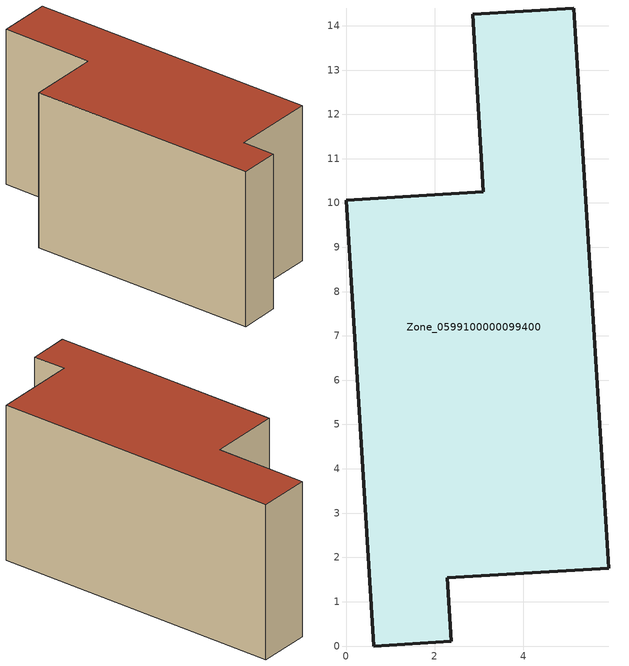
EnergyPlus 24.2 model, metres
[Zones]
Zone_0599100000099400
 floor ground (C_G): 2.86,14.26 5.14,14.4 5.93,1.76 2.28,1.54 2.37,0.11 0.62,0 0,10.06 3.1,10.25 z0
 wall outside (C_F): 0.62,0 2.37,0.11 2.28,1.54 5.93,1.76 5.14,14.4 2.86,14.26 3.1,10.25 0,10.06 0.62,0 z0:6.88
 roof outside (C_R): 5.14,14.4 2.86,14.26 3.1,10.25 0,10.06 0.62,0 2.37,0.11 2.28,1.54 5.93,1.76 z6.88
[BUILDING]
Pand.0599100000099400: North Axis=0; Terrain=City; Loads Convergence Tolerance Value=0.04; Temperature Convergence Tolerance Value=0.4; Solar Distribution=FullExterior; Maximum Number of Warmup Days=25; Minimum Number of Warmup Days=1
[Site:Location]
Rotterdam.The.Hague.AP_ZH_NLD Design_Conditions: Latitude=51.96; Longitude=4.45; Time Zone=1; Elevation=-4.5
[SITE:GROUNDTEMPERATURE:BUILDINGSURFACE]
18, 18, 18, 18, 18, 18, 18, 18, 18, 18, 18, 18
[MATERIAL] Thermal Absorptance=0.9; Solar Absorptance=0.7; Visible Absorptance=0.7
Name | Roughness | Thickness | Conductivity | Density | Specific Heat
G.TI.1975-1991 | MediumSmooth | 0.15 | 0.288461 | 540 | 1210
F.TI.1975-1991 | Rough | 0.3 | 0.230769 | 1920 | 840
R.TI.1975-1991 | MediumRough | 0.2 | 0.153846 | 1500 | 1000
[CONSTRUCTION]
C_G: G.TI.1975-1991
C_F: F.TI.1975-1991
C_R: R.TI.1975-1991
[ZONE]
Zone_0599100000099400: Type=1; Multiplier=1; Ceiling Height=Autocalculate; Volume=Autocalculate; Floor Area=autocalculate; Part of Total Floor Area=Yes
[ZONEINFILTRATION:DESIGNFLOWRATE]
Infil_Zone_0599100000099400: Zone or ZoneList or Space or SpaceList=Zone_0599100000099400; Schedule=AlwaysOn; Design Flow Rate Calculation Method=Flow/Area; Flow Rate per Floor Area=0.003; Constant Term Coefficient=1; Temperature Term Coefficient=0; Velocity Term Coefficient=0; Velocity Squared Term Coefficient=0
[HVACTEMPLATE:ZONE:IDEALLOADSAIRSYSTEM]
Zone_0599100000099400: Maximum Heating Supply Air Temperature=50; Minimum Cooling Supply Air Temperature=13; Maximum Heating Supply Air Humidity Ratio=0.0156; Minimum Cooling Supply Air Humidity Ratio=0.0077; Heating Limit=NoLimit; Cooling Limit=NoLimit; Dehumidification Control Type=ConstantSensibleHeatRatio; Cooling Sensible Heat Ratio=0.7; Dehumidification Setpoint=60; Humidification Control Type=None; Humidification Setpoint=30; Outdoor Air Method=None; Outdoor Air Flow Rate per Person=0.00944; Outdoor Air Flow Rate per Zone Floor Area=0; Outdoor Air Flow Rate per Zone=0; Demand Controlled Ventilation Type=None; Outdoor Air Economizer Type=NoEconomizer; Heat Recovery Type=None; Sensible Heat Recovery Effectiveness=0.7; Latent Heat Recovery Effectiveness=0.65
[ZONECONTROL:THERMOSTAT]
ThermostatControl_Zone_0599100000099400: Zone or ZoneList=Zone_0599100000099400; Control Type Schedule=DualSetpointControlType; Control 1=Thermostat_Zone_0599100000099400; Temperature Difference Between Cutout And Setpoint=0
[THERMOSTATSETPOINT:DUALSETPOINT]
Thermostat_Zone_0599100000099400: Heating Setpoint Temperature Schedule=HeatingSetpoint_Zone_0599100000099400; Cooling Setpoint Temperature Schedule=CoolingSetpoint_Zone_0599100000099400
[SCHEDULE:COMPACT]
HeatingSetpoint_Zone_0599100000099400: Through: 12/31, For: AllDays, Until: 24:00, 21
CoolingSetpoint_Zone_0599100000099400: Through: 12/31, For: AllDays, Until: 24:00, 24
DualSetpointControlType: Through: 12/31, For: AllDays, Until: 24:00, 4
AlwaysOn: Through: 12/31, For: AllDays, Until: 24:00, 1
